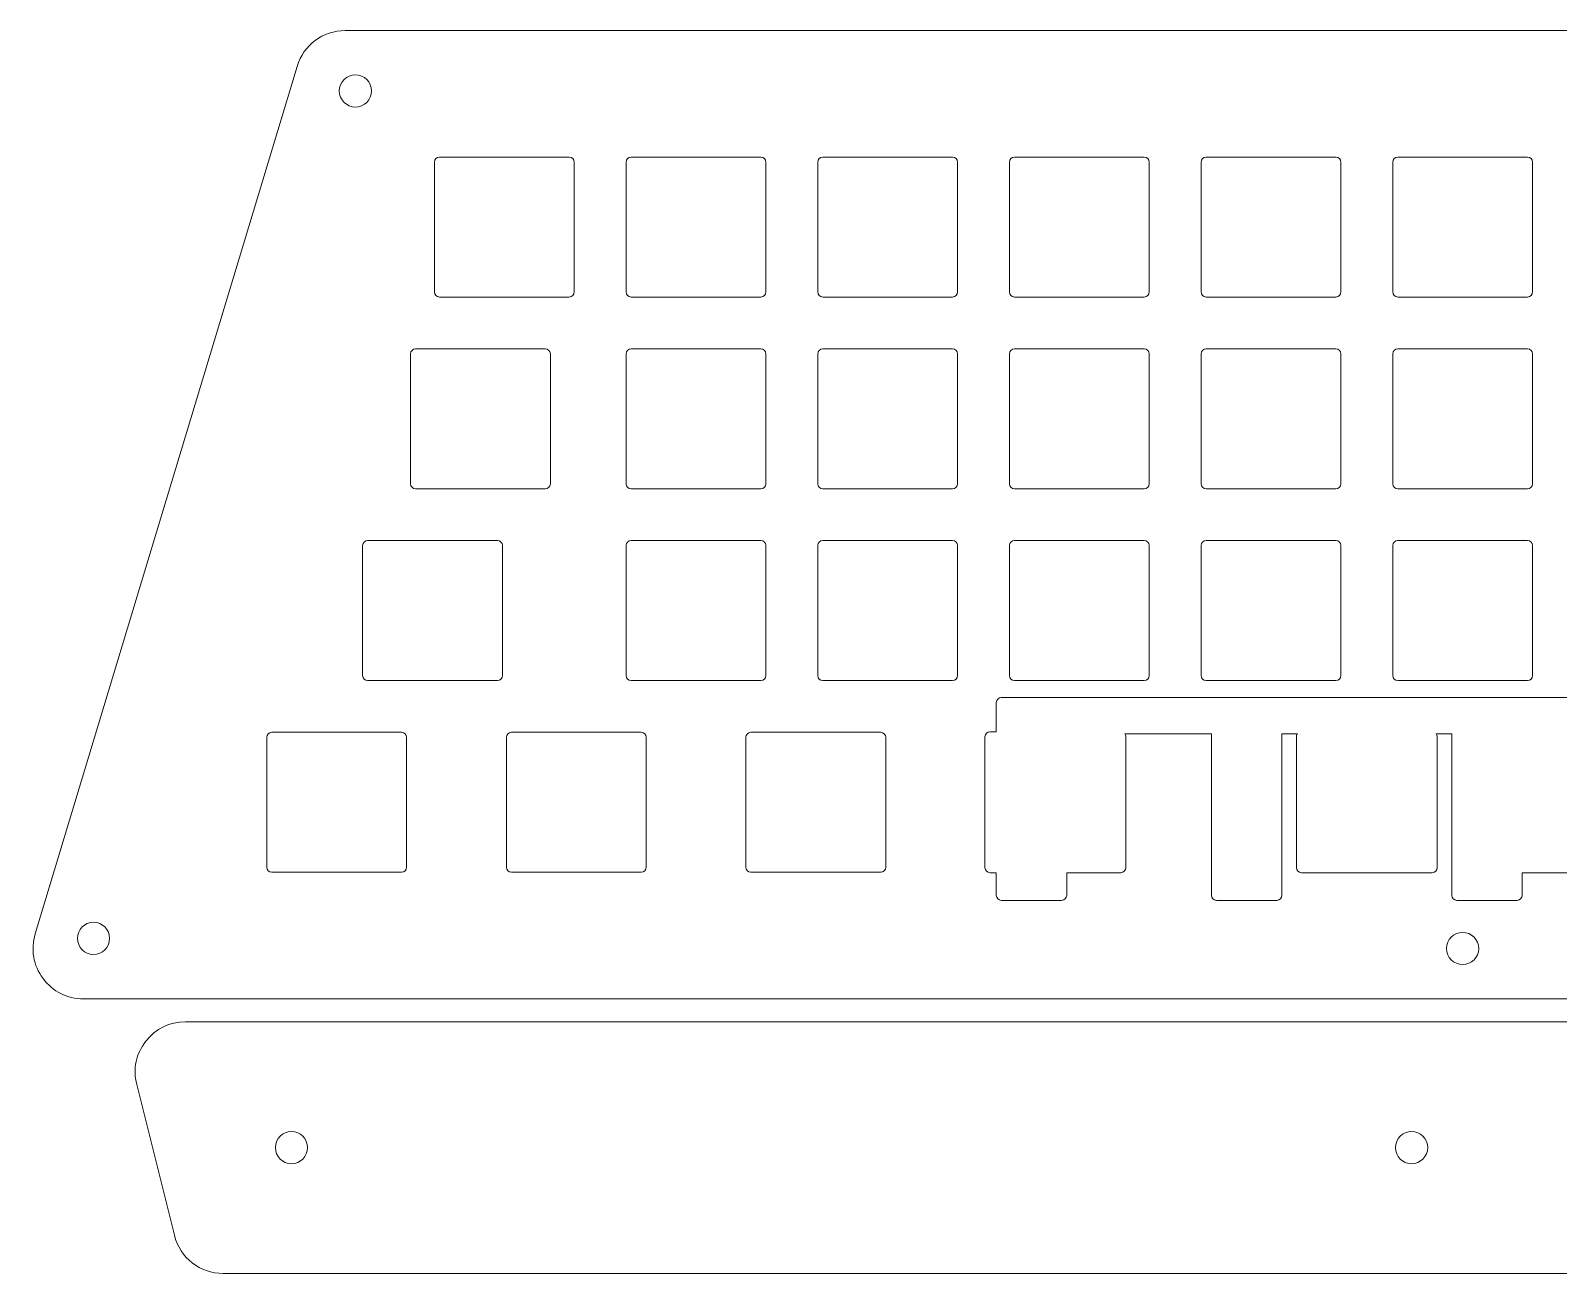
# Model space of a CAD drawing. Header units: millimetres. Extents: x -495 to 462, y -196 to 196.
# Drawn here: x -168.5 to -16.6, y -116 to 7.5 of the extents above; entities that cross this region are included whole.
import ezdxf

# ---------------------------------------------------------------- set-up
doc = ezdxf.new("R2010")
doc.units = ezdxf.units.MM
doc.header["$MEASUREMENT"] = 0
doc.layers.add('Layer 1', color=7, linetype='Continuous')

msp = doc.modelspace()

# ---------------------------------------------------------------- linework, layer by layer
at = {"layer": 'Layer 1', "color": 250, "lineweight": 20}
for points, knots in [([(-137.1943, 7.4578), (-137.1943, 7.4578), (130.0097, 7.4578), (130.0097, 7.4578), (130.0097, 7.4578), (131.6437, 7.4578), (133.0496, 6.7507), (134.0239, 5.4388), (134.0239, 5.4388), (134.9981, 4.127), (135.2686, 2.5767), (134.7962, 1.0124), (134.7962, 1.0124), (134.7962, 1.0124), (108.7659, -85.1875), (108.7659, -85.1875), (108.7659, -85.1875), (108.1184, -87.3316), (106.2191, -88.7421), (103.9794, -88.7421), (103.9794, -88.7421), (103.9794, -88.7421), (-163.2245, -88.7421), (-163.2245, -88.7421), (-163.2245, -88.7421), (-164.8585, -88.7421), (-166.2644, -88.035), (-167.2387, -86.7232), (-167.2387, -86.7232), (-168.2129, -85.4113), (-168.4834, -83.861), (-168.011, -82.2967), (-168.011, -82.2967), (-168.011, -82.2967), (-141.9808, 3.9032), (-141.9808, 3.9032), (-141.9808, 3.9032), (-141.3333, 6.0473), (-139.434, 7.4578), (-137.1943, 7.4578)], [0, 0, 0, 0, 0.09090909, 0.09090909, 0.09090909, 0.09090909, 0.18181818, 0.18181818, 0.18181818, 0.18181818, 0.27272727, 0.27272727, 0.27272727, 0.27272727, 0.36363636, 0.36363636, 0.36363636, 0.36363636, 0.45454545, 0.45454545, 0.45454545, 0.45454545, 0.54545455, 0.54545455, 0.54545455, 0.54545455, 0.63636364, 0.63636364, 0.63636364, 0.63636364, 0.72727273, 0.72727273, 0.72727273, 0.72727273, 0.81818182, 0.81818182, 0.81818182, 0.81818182, 1, 1, 1, 1]), ([(-136.1943, 3.0578), (-135.3106, 3.0578), (-134.5943, 2.3415), (-134.5943, 1.4578), (-134.5943, 1.4578), (-134.5943, 0.5741), (-135.3106, -0.1422), (-136.1943, -0.1422), (-136.1943, -0.1422), (-137.078, -0.1422), (-137.7943, 0.5741), (-137.7943, 1.4578), (-137.7943, 1.4578), (-137.7943, 2.3415), (-137.078, 3.0578), (-136.1943, 3.0578)], [0, 0, 0, 0, 0.2, 0.2, 0.2, 0.2, 0.4, 0.4, 0.4, 0.4, 0.6, 0.6, 0.6, 0.6, 1, 1, 1, 1]), ([(-127.8324, -5.1172), (-127.8324, -5.1172), (-114.9323, -5.1172), (-114.9323, -5.1172), (-114.9323, -5.1172), (-114.6574, -5.1172), (-114.4324, -5.3423), (-114.4324, -5.6172), (-114.4324, -5.6172), (-114.4324, -5.6172), (-114.4324, -18.5173), (-114.4324, -18.5173), (-114.4324, -18.5173), (-114.4324, -18.7922), (-114.6574, -19.0172), (-114.9323, -19.0172), (-114.9323, -19.0172), (-114.9323, -19.0172), (-127.8324, -19.0172), (-127.8324, -19.0172), (-127.8324, -19.0172), (-128.1073, -19.0172), (-128.3324, -18.7922), (-128.3324, -18.5173), (-128.3324, -18.5173), (-128.3324, -18.5173), (-128.3324, -5.6172), (-128.3324, -5.6172), (-128.3324, -5.6172), (-128.3324, -5.3423), (-128.1073, -5.1172), (-127.8324, -5.1172)], [0, 0, 0, 0, 0.11111111, 0.11111111, 0.11111111, 0.11111111, 0.22222222, 0.22222222, 0.22222222, 0.22222222, 0.33333333, 0.33333333, 0.33333333, 0.33333333, 0.44444444, 0.44444444, 0.44444444, 0.44444444, 0.55555556, 0.55555556, 0.55555556, 0.55555556, 0.66666667, 0.66666667, 0.66666667, 0.66666667, 0.77777778, 0.77777778, 0.77777778, 0.77777778, 1, 1, 1, 1]), ([(-108.7824, -5.1172), (-108.7824, -5.1172), (-95.8823, -5.1172), (-95.8823, -5.1172), (-95.8823, -5.1172), (-95.6074, -5.1172), (-95.3824, -5.3423), (-95.3824, -5.6172), (-95.3824, -5.6172), (-95.3824, -5.6172), (-95.3824, -18.5173), (-95.3824, -18.5173), (-95.3824, -18.5173), (-95.3824, -18.7922), (-95.6074, -19.0172), (-95.8823, -19.0172), (-95.8823, -19.0172), (-95.8823, -19.0172), (-108.7824, -19.0172), (-108.7824, -19.0172), (-108.7824, -19.0172), (-109.0573, -19.0172), (-109.2824, -18.7922), (-109.2824, -18.5173), (-109.2824, -18.5173), (-109.2824, -18.5173), (-109.2824, -5.6172), (-109.2824, -5.6172), (-109.2824, -5.6172), (-109.2824, -5.3423), (-109.0573, -5.1172), (-108.7824, -5.1172)], [0, 0, 0, 0, 0.11111111, 0.11111111, 0.11111111, 0.11111111, 0.22222222, 0.22222222, 0.22222222, 0.22222222, 0.33333333, 0.33333333, 0.33333333, 0.33333333, 0.44444444, 0.44444444, 0.44444444, 0.44444444, 0.55555556, 0.55555556, 0.55555556, 0.55555556, 0.66666667, 0.66666667, 0.66666667, 0.66666667, 0.77777778, 0.77777778, 0.77777778, 0.77777778, 1, 1, 1, 1]), ([(-89.7324, -5.1172), (-89.7324, -5.1172), (-76.8323, -5.1172), (-76.8323, -5.1172), (-76.8323, -5.1172), (-76.5574, -5.1172), (-76.3324, -5.3423), (-76.3324, -5.6172), (-76.3324, -5.6172), (-76.3324, -5.6172), (-76.3324, -18.5173), (-76.3324, -18.5173), (-76.3324, -18.5173), (-76.3324, -18.7922), (-76.5574, -19.0172), (-76.8323, -19.0172), (-76.8323, -19.0172), (-76.8323, -19.0172), (-89.7324, -19.0172), (-89.7324, -19.0172), (-89.7324, -19.0172), (-90.0073, -19.0172), (-90.2324, -18.7922), (-90.2324, -18.5173), (-90.2324, -18.5173), (-90.2324, -18.5173), (-90.2324, -5.6172), (-90.2324, -5.6172), (-90.2324, -5.6172), (-90.2324, -5.3423), (-90.0073, -5.1172), (-89.7324, -5.1172)], [0, 0, 0, 0, 0.11111111, 0.11111111, 0.11111111, 0.11111111, 0.22222222, 0.22222222, 0.22222222, 0.22222222, 0.33333333, 0.33333333, 0.33333333, 0.33333333, 0.44444444, 0.44444444, 0.44444444, 0.44444444, 0.55555556, 0.55555556, 0.55555556, 0.55555556, 0.66666667, 0.66666667, 0.66666667, 0.66666667, 0.77777778, 0.77777778, 0.77777778, 0.77777778, 1, 1, 1, 1]), ([(-70.6824, -5.1172), (-70.6824, -5.1172), (-57.7823, -5.1172), (-57.7823, -5.1172), (-57.7823, -5.1172), (-57.5074, -5.1172), (-57.2824, -5.3423), (-57.2824, -5.6172), (-57.2824, -5.6172), (-57.2824, -5.6172), (-57.2824, -18.5173), (-57.2824, -18.5173), (-57.2824, -18.5173), (-57.2824, -18.7922), (-57.5074, -19.0172), (-57.7823, -19.0172), (-57.7823, -19.0172), (-57.7823, -19.0172), (-70.6824, -19.0172), (-70.6824, -19.0172), (-70.6824, -19.0172), (-70.9573, -19.0172), (-71.1824, -18.7922), (-71.1824, -18.5173), (-71.1824, -18.5173), (-71.1824, -18.5173), (-71.1824, -5.6172), (-71.1824, -5.6172), (-71.1824, -5.6172), (-71.1824, -5.3423), (-70.9573, -5.1172), (-70.6824, -5.1172)], [0, 0, 0, 0, 0.11111111, 0.11111111, 0.11111111, 0.11111111, 0.22222222, 0.22222222, 0.22222222, 0.22222222, 0.33333333, 0.33333333, 0.33333333, 0.33333333, 0.44444444, 0.44444444, 0.44444444, 0.44444444, 0.55555556, 0.55555556, 0.55555556, 0.55555556, 0.66666667, 0.66666667, 0.66666667, 0.66666667, 0.77777778, 0.77777778, 0.77777778, 0.77777778, 1, 1, 1, 1]), ([(-51.6324, -5.1172), (-51.6324, -5.1172), (-38.7323, -5.1172), (-38.7323, -5.1172), (-38.7323, -5.1172), (-38.4574, -5.1172), (-38.2324, -5.3423), (-38.2324, -5.6172), (-38.2324, -5.6172), (-38.2324, -5.6172), (-38.2324, -18.5173), (-38.2324, -18.5173), (-38.2324, -18.5173), (-38.2324, -18.7922), (-38.4574, -19.0172), (-38.7323, -19.0172), (-38.7323, -19.0172), (-38.7323, -19.0172), (-51.6324, -19.0172), (-51.6324, -19.0172), (-51.6324, -19.0172), (-51.9073, -19.0172), (-52.1324, -18.7922), (-52.1324, -18.5173), (-52.1324, -18.5173), (-52.1324, -18.5173), (-52.1324, -5.6172), (-52.1324, -5.6172), (-52.1324, -5.6172), (-52.1324, -5.3423), (-51.9073, -5.1172), (-51.6324, -5.1172)], [0, 0, 0, 0, 0.11111111, 0.11111111, 0.11111111, 0.11111111, 0.22222222, 0.22222222, 0.22222222, 0.22222222, 0.33333333, 0.33333333, 0.33333333, 0.33333333, 0.44444444, 0.44444444, 0.44444444, 0.44444444, 0.55555556, 0.55555556, 0.55555556, 0.55555556, 0.66666667, 0.66666667, 0.66666667, 0.66666667, 0.77777778, 0.77777778, 0.77777778, 0.77777778, 1, 1, 1, 1]), ([(-32.5824, -5.1172), (-32.5824, -5.1172), (-19.6823, -5.1172), (-19.6823, -5.1172), (-19.6823, -5.1172), (-19.4074, -5.1172), (-19.1824, -5.3423), (-19.1824, -5.6172), (-19.1824, -5.6172), (-19.1824, -5.6172), (-19.1824, -18.5173), (-19.1824, -18.5173), (-19.1824, -18.5173), (-19.1824, -18.7922), (-19.4074, -19.0172), (-19.6823, -19.0172), (-19.6823, -19.0172), (-19.6823, -19.0172), (-32.5824, -19.0172), (-32.5824, -19.0172), (-32.5824, -19.0172), (-32.8573, -19.0172), (-33.0824, -18.7922), (-33.0824, -18.5173), (-33.0824, -18.5173), (-33.0824, -18.5173), (-33.0824, -5.6172), (-33.0824, -5.6172), (-33.0824, -5.6172), (-33.0824, -5.3423), (-32.8573, -5.1172), (-32.5824, -5.1172)], [0, 0, 0, 0, 0.11111111, 0.11111111, 0.11111111, 0.11111111, 0.22222222, 0.22222222, 0.22222222, 0.22222222, 0.33333333, 0.33333333, 0.33333333, 0.33333333, 0.44444444, 0.44444444, 0.44444444, 0.44444444, 0.55555556, 0.55555556, 0.55555556, 0.55555556, 0.66666667, 0.66666667, 0.66666667, 0.66666667, 0.77777778, 0.77777778, 0.77777778, 0.77777778, 1, 1, 1, 1]), ([(-130.2137, -24.1672), (-130.2137, -24.1672), (-117.3136, -24.1672), (-117.3136, -24.1672), (-117.3136, -24.1672), (-117.0387, -24.1672), (-116.8137, -24.3923), (-116.8137, -24.6672), (-116.8137, -24.6672), (-116.8137, -24.6672), (-116.8137, -37.5673), (-116.8137, -37.5673), (-116.8137, -37.5673), (-116.8137, -37.8422), (-117.0387, -38.0672), (-117.3136, -38.0672), (-117.3136, -38.0672), (-117.3136, -38.0672), (-130.2137, -38.0672), (-130.2137, -38.0672), (-130.2137, -38.0672), (-130.4886, -38.0672), (-130.7137, -37.8422), (-130.7137, -37.5673), (-130.7137, -37.5673), (-130.7137, -37.5673), (-130.7137, -24.6672), (-130.7137, -24.6672), (-130.7137, -24.6672), (-130.7137, -24.3923), (-130.4886, -24.1672), (-130.2137, -24.1672)], [0, 0, 0, 0, 0.11111111, 0.11111111, 0.11111111, 0.11111111, 0.22222222, 0.22222222, 0.22222222, 0.22222222, 0.33333333, 0.33333333, 0.33333333, 0.33333333, 0.44444444, 0.44444444, 0.44444444, 0.44444444, 0.55555556, 0.55555556, 0.55555556, 0.55555556, 0.66666667, 0.66666667, 0.66666667, 0.66666667, 0.77777778, 0.77777778, 0.77777778, 0.77777778, 1, 1, 1, 1]), ([(-108.7824, -24.1672), (-108.7824, -24.1672), (-95.8823, -24.1672), (-95.8823, -24.1672), (-95.8823, -24.1672), (-95.6074, -24.1672), (-95.3824, -24.3923), (-95.3824, -24.6672), (-95.3824, -24.6672), (-95.3824, -24.6672), (-95.3824, -37.5673), (-95.3824, -37.5673), (-95.3824, -37.5673), (-95.3824, -37.8422), (-95.6074, -38.0672), (-95.8823, -38.0672), (-95.8823, -38.0672), (-95.8823, -38.0672), (-108.7824, -38.0672), (-108.7824, -38.0672), (-108.7824, -38.0672), (-109.0573, -38.0672), (-109.2824, -37.8422), (-109.2824, -37.5673), (-109.2824, -37.5673), (-109.2824, -37.5673), (-109.2824, -24.6672), (-109.2824, -24.6672), (-109.2824, -24.6672), (-109.2824, -24.3923), (-109.0573, -24.1672), (-108.7824, -24.1672)], [0, 0, 0, 0, 0.11111111, 0.11111111, 0.11111111, 0.11111111, 0.22222222, 0.22222222, 0.22222222, 0.22222222, 0.33333333, 0.33333333, 0.33333333, 0.33333333, 0.44444444, 0.44444444, 0.44444444, 0.44444444, 0.55555556, 0.55555556, 0.55555556, 0.55555556, 0.66666667, 0.66666667, 0.66666667, 0.66666667, 0.77777778, 0.77777778, 0.77777778, 0.77777778, 1, 1, 1, 1]), ([(-89.7324, -24.1672), (-89.7324, -24.1672), (-76.8323, -24.1672), (-76.8323, -24.1672), (-76.8323, -24.1672), (-76.5574, -24.1672), (-76.3324, -24.3923), (-76.3324, -24.6672), (-76.3324, -24.6672), (-76.3324, -24.6672), (-76.3324, -37.5673), (-76.3324, -37.5673), (-76.3324, -37.5673), (-76.3324, -37.8422), (-76.5574, -38.0672), (-76.8323, -38.0672), (-76.8323, -38.0672), (-76.8323, -38.0672), (-89.7324, -38.0672), (-89.7324, -38.0672), (-89.7324, -38.0672), (-90.0073, -38.0672), (-90.2324, -37.8422), (-90.2324, -37.5673), (-90.2324, -37.5673), (-90.2324, -37.5673), (-90.2324, -24.6672), (-90.2324, -24.6672), (-90.2324, -24.6672), (-90.2324, -24.3923), (-90.0073, -24.1672), (-89.7324, -24.1672)], [0, 0, 0, 0, 0.11111111, 0.11111111, 0.11111111, 0.11111111, 0.22222222, 0.22222222, 0.22222222, 0.22222222, 0.33333333, 0.33333333, 0.33333333, 0.33333333, 0.44444444, 0.44444444, 0.44444444, 0.44444444, 0.55555556, 0.55555556, 0.55555556, 0.55555556, 0.66666667, 0.66666667, 0.66666667, 0.66666667, 0.77777778, 0.77777778, 0.77777778, 0.77777778, 1, 1, 1, 1]), ([(-70.6824, -24.1672), (-70.6824, -24.1672), (-57.7823, -24.1672), (-57.7823, -24.1672), (-57.7823, -24.1672), (-57.5074, -24.1672), (-57.2824, -24.3923), (-57.2824, -24.6672), (-57.2824, -24.6672), (-57.2824, -24.6672), (-57.2824, -37.5673), (-57.2824, -37.5673), (-57.2824, -37.5673), (-57.2824, -37.8422), (-57.5074, -38.0672), (-57.7823, -38.0672), (-57.7823, -38.0672), (-57.7823, -38.0672), (-70.6824, -38.0672), (-70.6824, -38.0672), (-70.6824, -38.0672), (-70.9573, -38.0672), (-71.1824, -37.8422), (-71.1824, -37.5673), (-71.1824, -37.5673), (-71.1824, -37.5673), (-71.1824, -24.6672), (-71.1824, -24.6672), (-71.1824, -24.6672), (-71.1824, -24.3923), (-70.9573, -24.1672), (-70.6824, -24.1672)], [0, 0, 0, 0, 0.11111111, 0.11111111, 0.11111111, 0.11111111, 0.22222222, 0.22222222, 0.22222222, 0.22222222, 0.33333333, 0.33333333, 0.33333333, 0.33333333, 0.44444444, 0.44444444, 0.44444444, 0.44444444, 0.55555556, 0.55555556, 0.55555556, 0.55555556, 0.66666667, 0.66666667, 0.66666667, 0.66666667, 0.77777778, 0.77777778, 0.77777778, 0.77777778, 1, 1, 1, 1]), ([(-51.6324, -24.1672), (-51.6324, -24.1672), (-38.7323, -24.1672), (-38.7323, -24.1672), (-38.7323, -24.1672), (-38.4574, -24.1672), (-38.2324, -24.3923), (-38.2324, -24.6672), (-38.2324, -24.6672), (-38.2324, -24.6672), (-38.2324, -37.5673), (-38.2324, -37.5673), (-38.2324, -37.5673), (-38.2324, -37.8422), (-38.4574, -38.0672), (-38.7323, -38.0672), (-38.7323, -38.0672), (-38.7323, -38.0672), (-51.6324, -38.0672), (-51.6324, -38.0672), (-51.6324, -38.0672), (-51.9073, -38.0672), (-52.1324, -37.8422), (-52.1324, -37.5673), (-52.1324, -37.5673), (-52.1324, -37.5673), (-52.1324, -24.6672), (-52.1324, -24.6672), (-52.1324, -24.6672), (-52.1324, -24.3923), (-51.9073, -24.1672), (-51.6324, -24.1672)], [0, 0, 0, 0, 0.11111111, 0.11111111, 0.11111111, 0.11111111, 0.22222222, 0.22222222, 0.22222222, 0.22222222, 0.33333333, 0.33333333, 0.33333333, 0.33333333, 0.44444444, 0.44444444, 0.44444444, 0.44444444, 0.55555556, 0.55555556, 0.55555556, 0.55555556, 0.66666667, 0.66666667, 0.66666667, 0.66666667, 0.77777778, 0.77777778, 0.77777778, 0.77777778, 1, 1, 1, 1]), ([(-32.5824, -24.1672), (-32.5824, -24.1672), (-19.6823, -24.1672), (-19.6823, -24.1672), (-19.6823, -24.1672), (-19.4074, -24.1672), (-19.1824, -24.3923), (-19.1824, -24.6672), (-19.1824, -24.6672), (-19.1824, -24.6672), (-19.1824, -37.5673), (-19.1824, -37.5673), (-19.1824, -37.5673), (-19.1824, -37.8422), (-19.4074, -38.0672), (-19.6823, -38.0672), (-19.6823, -38.0672), (-19.6823, -38.0672), (-32.5824, -38.0672), (-32.5824, -38.0672), (-32.5824, -38.0672), (-32.8573, -38.0672), (-33.0824, -37.8422), (-33.0824, -37.5673), (-33.0824, -37.5673), (-33.0824, -37.5673), (-33.0824, -24.6672), (-33.0824, -24.6672), (-33.0824, -24.6672), (-33.0824, -24.3923), (-32.8573, -24.1672), (-32.5824, -24.1672)], [0, 0, 0, 0, 0.11111111, 0.11111111, 0.11111111, 0.11111111, 0.22222222, 0.22222222, 0.22222222, 0.22222222, 0.33333333, 0.33333333, 0.33333333, 0.33333333, 0.44444444, 0.44444444, 0.44444444, 0.44444444, 0.55555556, 0.55555556, 0.55555556, 0.55555556, 0.66666667, 0.66666667, 0.66666667, 0.66666667, 0.77777778, 0.77777778, 0.77777778, 0.77777778, 1, 1, 1, 1]), ([(-134.9762, -43.2171), (-134.9762, -43.2171), (-122.0761, -43.2171), (-122.0761, -43.2171), (-122.0761, -43.2171), (-121.8012, -43.2171), (-121.5762, -43.4422), (-121.5762, -43.7171), (-121.5762, -43.7171), (-121.5762, -43.7171), (-121.5762, -56.6172), (-121.5762, -56.6172), (-121.5762, -56.6172), (-121.5762, -56.8921), (-121.8012, -57.1171), (-122.0761, -57.1171), (-122.0761, -57.1171), (-122.0761, -57.1171), (-134.9762, -57.1171), (-134.9762, -57.1171), (-134.9762, -57.1171), (-135.2511, -57.1171), (-135.4762, -56.8921), (-135.4762, -56.6172), (-135.4762, -56.6172), (-135.4762, -56.6172), (-135.4762, -43.7171), (-135.4762, -43.7171), (-135.4762, -43.7171), (-135.4762, -43.4422), (-135.2511, -43.2171), (-134.9762, -43.2171)], [0, 0, 0, 0, 0.11111111, 0.11111111, 0.11111111, 0.11111111, 0.22222222, 0.22222222, 0.22222222, 0.22222222, 0.33333333, 0.33333333, 0.33333333, 0.33333333, 0.44444444, 0.44444444, 0.44444444, 0.44444444, 0.55555556, 0.55555556, 0.55555556, 0.55555556, 0.66666667, 0.66666667, 0.66666667, 0.66666667, 0.77777778, 0.77777778, 0.77777778, 0.77777778, 1, 1, 1, 1]), ([(-108.7824, -43.2171), (-108.7824, -43.2171), (-95.8823, -43.2171), (-95.8823, -43.2171), (-95.8823, -43.2171), (-95.6074, -43.2171), (-95.3824, -43.4422), (-95.3824, -43.7171), (-95.3824, -43.7171), (-95.3824, -43.7171), (-95.3824, -56.6172), (-95.3824, -56.6172), (-95.3824, -56.6172), (-95.3824, -56.8921), (-95.6074, -57.1171), (-95.8823, -57.1171), (-95.8823, -57.1171), (-95.8823, -57.1171), (-108.7824, -57.1171), (-108.7824, -57.1171), (-108.7824, -57.1171), (-109.0573, -57.1171), (-109.2824, -56.8921), (-109.2824, -56.6172), (-109.2824, -56.6172), (-109.2824, -56.6172), (-109.2824, -43.7171), (-109.2824, -43.7171), (-109.2824, -43.7171), (-109.2824, -43.4422), (-109.0573, -43.2171), (-108.7824, -43.2171)], [0, 0, 0, 0, 0.11111111, 0.11111111, 0.11111111, 0.11111111, 0.22222222, 0.22222222, 0.22222222, 0.22222222, 0.33333333, 0.33333333, 0.33333333, 0.33333333, 0.44444444, 0.44444444, 0.44444444, 0.44444444, 0.55555556, 0.55555556, 0.55555556, 0.55555556, 0.66666667, 0.66666667, 0.66666667, 0.66666667, 0.77777778, 0.77777778, 0.77777778, 0.77777778, 1, 1, 1, 1]), ([(-89.7324, -43.2171), (-89.7324, -43.2171), (-76.8323, -43.2171), (-76.8323, -43.2171), (-76.8323, -43.2171), (-76.5574, -43.2171), (-76.3324, -43.4422), (-76.3324, -43.7171), (-76.3324, -43.7171), (-76.3324, -43.7171), (-76.3324, -56.6172), (-76.3324, -56.6172), (-76.3324, -56.6172), (-76.3324, -56.8921), (-76.5574, -57.1171), (-76.8323, -57.1171), (-76.8323, -57.1171), (-76.8323, -57.1171), (-89.7324, -57.1171), (-89.7324, -57.1171), (-89.7324, -57.1171), (-90.0073, -57.1171), (-90.2324, -56.8921), (-90.2324, -56.6172), (-90.2324, -56.6172), (-90.2324, -56.6172), (-90.2324, -43.7171), (-90.2324, -43.7171), (-90.2324, -43.7171), (-90.2324, -43.4422), (-90.0073, -43.2171), (-89.7324, -43.2171)], [0, 0, 0, 0, 0.11111111, 0.11111111, 0.11111111, 0.11111111, 0.22222222, 0.22222222, 0.22222222, 0.22222222, 0.33333333, 0.33333333, 0.33333333, 0.33333333, 0.44444444, 0.44444444, 0.44444444, 0.44444444, 0.55555556, 0.55555556, 0.55555556, 0.55555556, 0.66666667, 0.66666667, 0.66666667, 0.66666667, 0.77777778, 0.77777778, 0.77777778, 0.77777778, 1, 1, 1, 1]), ([(-70.6824, -43.2171), (-70.6824, -43.2171), (-57.7823, -43.2171), (-57.7823, -43.2171), (-57.7823, -43.2171), (-57.5074, -43.2171), (-57.2824, -43.4422), (-57.2824, -43.7171), (-57.2824, -43.7171), (-57.2824, -43.7171), (-57.2824, -56.6172), (-57.2824, -56.6172), (-57.2824, -56.6172), (-57.2824, -56.8921), (-57.5074, -57.1171), (-57.7823, -57.1171), (-57.7823, -57.1171), (-57.7823, -57.1171), (-70.6824, -57.1171), (-70.6824, -57.1171), (-70.6824, -57.1171), (-70.9573, -57.1171), (-71.1824, -56.8921), (-71.1824, -56.6172), (-71.1824, -56.6172), (-71.1824, -56.6172), (-71.1824, -43.7171), (-71.1824, -43.7171), (-71.1824, -43.7171), (-71.1824, -43.4422), (-70.9573, -43.2171), (-70.6824, -43.2171)], [0, 0, 0, 0, 0.11111111, 0.11111111, 0.11111111, 0.11111111, 0.22222222, 0.22222222, 0.22222222, 0.22222222, 0.33333333, 0.33333333, 0.33333333, 0.33333333, 0.44444444, 0.44444444, 0.44444444, 0.44444444, 0.55555556, 0.55555556, 0.55555556, 0.55555556, 0.66666667, 0.66666667, 0.66666667, 0.66666667, 0.77777778, 0.77777778, 0.77777778, 0.77777778, 1, 1, 1, 1]), ([(-51.6324, -43.2171), (-51.6324, -43.2171), (-38.7323, -43.2171), (-38.7323, -43.2171), (-38.7323, -43.2171), (-38.4574, -43.2171), (-38.2324, -43.4422), (-38.2324, -43.7171), (-38.2324, -43.7171), (-38.2324, -43.7171), (-38.2324, -56.6172), (-38.2324, -56.6172), (-38.2324, -56.6172), (-38.2324, -56.8921), (-38.4574, -57.1171), (-38.7323, -57.1171), (-38.7323, -57.1171), (-38.7323, -57.1171), (-51.6324, -57.1171), (-51.6324, -57.1171), (-51.6324, -57.1171), (-51.9073, -57.1171), (-52.1324, -56.8921), (-52.1324, -56.6172), (-52.1324, -56.6172), (-52.1324, -56.6172), (-52.1324, -43.7171), (-52.1324, -43.7171), (-52.1324, -43.7171), (-52.1324, -43.4422), (-51.9073, -43.2171), (-51.6324, -43.2171)], [0, 0, 0, 0, 0.11111111, 0.11111111, 0.11111111, 0.11111111, 0.22222222, 0.22222222, 0.22222222, 0.22222222, 0.33333333, 0.33333333, 0.33333333, 0.33333333, 0.44444444, 0.44444444, 0.44444444, 0.44444444, 0.55555556, 0.55555556, 0.55555556, 0.55555556, 0.66666667, 0.66666667, 0.66666667, 0.66666667, 0.77777778, 0.77777778, 0.77777778, 0.77777778, 1, 1, 1, 1]), ([(-32.5824, -43.2171), (-32.5824, -43.2171), (-19.6823, -43.2171), (-19.6823, -43.2171), (-19.6823, -43.2171), (-19.4074, -43.2171), (-19.1824, -43.4422), (-19.1824, -43.7171), (-19.1824, -43.7171), (-19.1824, -43.7171), (-19.1824, -56.6172), (-19.1824, -56.6172), (-19.1824, -56.6172), (-19.1824, -56.8921), (-19.4074, -57.1171), (-19.6823, -57.1171), (-19.6823, -57.1171), (-19.6823, -57.1171), (-32.5824, -57.1171), (-32.5824, -57.1171), (-32.5824, -57.1171), (-32.8573, -57.1171), (-33.0824, -56.8921), (-33.0824, -56.6172), (-33.0824, -56.6172), (-33.0824, -56.6172), (-33.0824, -43.7171), (-33.0824, -43.7171), (-33.0824, -43.7171), (-33.0824, -43.4422), (-32.8573, -43.2171), (-32.5824, -43.2171)], [0, 0, 0, 0, 0.11111111, 0.11111111, 0.11111111, 0.11111111, 0.22222222, 0.22222222, 0.22222222, 0.22222222, 0.33333333, 0.33333333, 0.33333333, 0.33333333, 0.44444444, 0.44444444, 0.44444444, 0.44444444, 0.55555556, 0.55555556, 0.55555556, 0.55555556, 0.66666667, 0.66666667, 0.66666667, 0.66666667, 0.77777778, 0.77777778, 0.77777778, 0.77777778, 1, 1, 1, 1]), ([(-73.6138, -62.7171), (-73.6137, -62.4411), (-73.3898, -62.2172), (-73.1137, -62.2172), (-73.1137, -62.2172), (-73.1137, -62.2172), (-72.4888, -62.2171), (-72.4888, -62.2171), (-72.4888, -62.2171), (-72.4888, -62.2171), (-72.4888, -59.3171), (-72.4888, -59.3171), (-72.4888, -59.3171), (-72.4887, -59.0411), (-72.2648, -58.8172), (-71.9887, -58.8172), (-71.9887, -58.8172), (-71.9887, -58.8172), (-68.4888, -58.8171), (-68.4888, -58.8171), (-68.4888, -58.8171), (-68.4888, -58.8171), (-65.9888, -58.8171), (-65.9888, -58.8171), (-65.9888, -58.8171), (-65.9888, -58.8171), (-50.5955, -58.8171), (-50.5955, -58.8171), (-50.5955, -58.8171), (-50.5955, -58.8171), (-47.0955, -58.8171), (-47.0955, -58.8171), (-47.0955, -58.8171), (-47.0955, -58.8171), (-44.5955, -58.8171), (-44.5955, -58.8171), (-44.5955, -58.8171), (-44.5955, -58.8171), (-26.7195, -58.8171), (-26.7195, -58.8171), (-26.7195, -58.8171), (-26.7195, -58.8171), (-24.2195, -58.8171), (-24.2195, -58.8171), (-24.2195, -58.8171), (-24.2195, -58.8171), (-20.7195, -58.8171), (-20.7195, -58.8171), (-20.7195, -58.8171), (-20.7195, -58.8171), (-12.4955, -58.8171), (-12.4955, -58.8171), (-12.4955, -58.8171), (-12.4955, -58.8171), (-8.9955, -58.8171), (-8.9955, -58.8171), (-8.9955, -58.8171), (-8.9955, -58.8171), (-6.4955, -58.8171), (-6.4955, -58.8171), (-6.4955, -58.8171), (-6.4955, -58.8171), (11.3805, -58.8171), (11.3805, -58.8171), (11.3805, -58.8171), (11.3805, -58.8171), (13.8805, -58.8171), (13.8805, -58.8171), (13.8805, -58.8171), (13.8805, -58.8171), (17.3805, -58.8171), (17.3805, -58.8171), (17.3805, -58.8171), (17.3805, -58.8171), (28.0112, -58.8171), (28.0112, -58.8171), (28.0112, -58.8171), (28.0112, -58.8171), (30.5112, -58.8171), (30.5112, -58.8171), (30.5112, -58.8171), (30.5112, -58.8171), (34.0112, -58.8171), (34.0112, -58.8171), (34.0112, -58.8171), (34.2873, -58.8172), (34.5112, -59.0411), (34.5112, -59.3172), (34.5112, -59.3172), (34.5112, -59.3172), (34.5112, -62.2171), (34.5112, -62.2171), (34.5112, -62.2171), (34.5112, -62.2171), (37.5175, -62.2171), (37.5175, -62.2171), (37.5175, -62.2171), (37.7936, -62.2172), (38.0175, -62.4411), (38.0175, -62.7172), (38.0175, -62.7172), (38.0175, -62.7172), (38.0175, -75.7171), (38.0175, -75.7171), (38.0175, -75.7171), (38.0175, -75.9933), (37.7936, -76.2172), (37.5175, -76.2172), (37.5175, -76.2172), (37.5175, -76.2172), (34.5112, -76.2171), (34.5112, -76.2171), (34.5112, -76.2171), (34.5112, -76.2171), (34.5112, -78.4671), (34.5112, -78.4671), (34.5112, -78.4671), (34.5112, -78.7433), (34.2873, -78.9672), (34.0112, -78.9672), (34.0112, -78.9672), (34.0112, -78.9672), (28.0112, -78.9671), (28.0112, -78.9671), (28.0112, -78.9671), (27.7351, -78.9672), (27.5112, -78.7433), (27.5112, -78.4672), (27.5112, -78.4672), (27.5112, -78.4672), (27.5112, -76.2171), (27.5112, -76.2171), (27.5112, -76.2171), (27.5112, -76.2171), (24.5175, -76.2171), (24.5175, -76.2171), (24.5175, -76.2171), (24.2414, -76.2172), (24.0175, -75.9933), (24.0175, -75.7172), (24.0175, -75.7172), (24.0175, -75.7172), (24.0175, -62.7171), (24.0175, -62.7171), (24.0175, -62.7171), (24.0175, -62.609), (24.0526, -62.5037), (24.1175, -62.4172), (24.1175, -62.4172), (24.1175, -62.4172), (17.8805, -62.4171), (17.8805, -62.4171), (17.8805, -62.4171), (17.8805, -62.4171), (17.8805, -78.4671), (17.8805, -78.4671), (17.8805, -78.4671), (17.8805, -78.7433), (17.6566, -78.9672), (17.3805, -78.9672), (17.3805, -78.9672), (17.3805, -78.9672), (11.3805, -78.9671), (11.3805, -78.9671), (11.3805, -78.9671), (11.1044, -78.9672), (10.8805, -78.7433), (10.8805, -78.4672), (10.8805, -78.4672), (10.8805, -78.4672), (10.8805, -62.4171), (10.8805, -62.4171), (10.8805, -62.4171), (10.8805, -62.4171), (9.3425, -62.4171), (9.3425, -62.4171), (9.3425, -62.4171), (9.4074, -62.5037), (9.4425, -62.609), (9.4425, -62.7172), (9.4425, -62.7172), (9.4425, -62.7172), (9.4425, -75.7171), (9.4425, -75.7171), (9.4425, -75.7171), (9.4425, -75.9933), (9.2186, -76.2172), (8.9425, -76.2172), (8.9425, -76.2172), (8.9425, -76.2172), (-4.0575, -76.2171), (-4.0575, -76.2171), (-4.0575, -76.2171), (-4.3336, -76.2172), (-4.5575, -75.9933), (-4.5575, -75.7172), (-4.5575, -75.7172), (-4.5575, -75.7172), (-4.5575, -62.7171), (-4.5575, -62.7171), (-4.5575, -62.7171), (-4.5575, -62.609), (-4.5224, -62.5037), (-4.4575, -62.4172), (-4.4575, -62.4172), (-4.4575, -62.4172), (-5.9955, -62.4171), (-5.9955, -62.4171), (-5.9955, -62.4171), (-5.9955, -62.4171), (-5.9955, -78.4671), (-5.9955, -78.4671), (-5.9955, -78.4671), (-5.9955, -78.7433), (-6.2194, -78.9672), (-6.4955, -78.9672), (-6.4955, -78.9672), (-6.4955, -78.9672), (-12.4955, -78.9671), (-12.4955, -78.9671), (-12.4955, -78.9671), (-12.7716, -78.9672), (-12.9955, -78.7433), (-12.9955, -78.4672), (-12.9955, -78.4672), (-12.9955, -78.4672), (-12.9955, -76.2171), (-12.9955, -76.2171), (-12.9955, -76.2171), (-12.9955, -76.2171), (-20.2195, -76.2171), (-20.2195, -76.2171), (-20.2195, -76.2171), (-20.2195, -76.2171), (-20.2195, -78.4671), (-20.2195, -78.4671), (-20.2195, -78.4671), (-20.2194, -78.7433), (-20.4433, -78.9672), (-20.7194, -78.9672), (-20.7194, -78.9672), (-20.7194, -78.9672), (-26.7195, -78.9671), (-26.7195, -78.9671), (-26.7195, -78.9671), (-26.9955, -78.9672), (-27.2194, -78.7433), (-27.2194, -78.4672), (-27.2194, -78.4672), (-27.2194, -78.4672), (-27.2195, -62.4171), (-27.2195, -62.4171), (-27.2195, -62.4171), (-27.2195, -62.4171), (-28.7575, -62.4171), (-28.7575, -62.4171), (-28.7575, -62.4171), (-28.6925, -62.5037), (-28.6574, -62.609), (-28.6574, -62.7172), (-28.6574, -62.7172), (-28.6574, -62.7172), (-28.6575, -75.7171), (-28.6575, -75.7171), (-28.6575, -75.7171), (-28.6574, -75.9933), (-28.8813, -76.2172), (-29.1574, -76.2172), (-29.1574, -76.2172), (-29.1574, -76.2172), (-42.1575, -76.2171), (-42.1575, -76.2171), (-42.1575, -76.2171), (-42.4335, -76.2172), (-42.6574, -75.9933), (-42.6574, -75.7172), (-42.6574, -75.7172), (-42.6574, -75.7172), (-42.6575, -62.7171), (-42.6575, -62.7171), (-42.6575, -62.7171), (-42.6574, -62.609), (-42.6223, -62.5037), (-42.5574, -62.4172), (-42.5574, -62.4172), (-42.5574, -62.4172), (-44.0955, -62.4171), (-44.0955, -62.4171), (-44.0955, -62.4171), (-44.0955, -62.4171), (-44.0955, -78.4671), (-44.0955, -78.4671), (-44.0955, -78.4671), (-44.0954, -78.7433), (-44.3193, -78.9672), (-44.5954, -78.9672), (-44.5954, -78.9672), (-44.5954, -78.9672), (-50.5955, -78.9671), (-50.5955, -78.9671), (-50.5955, -78.9671), (-50.8715, -78.9672), (-51.0954, -78.7433), (-51.0954, -78.4672), (-51.0954, -78.4672), (-51.0954, -78.4672), (-51.0955, -62.4171), (-51.0955, -62.4171), (-51.0955, -62.4171), (-51.0955, -62.4171), (-59.7138, -62.4171), (-59.7138, -62.4171), (-59.7138, -62.4171), (-59.6488, -62.5037), (-59.6137, -62.609), (-59.6137, -62.7172), (-59.6137, -62.7172), (-59.6137, -62.7172), (-59.6138, -75.7171), (-59.6138, -75.7171), (-59.6138, -75.7171), (-59.6137, -75.9933), (-59.8376, -76.2172), (-60.1137, -76.2172), (-60.1137, -76.2172), (-60.1137, -76.2172), (-65.4888, -76.2171), (-65.4888, -76.2171), (-65.4888, -76.2171), (-65.4888, -76.2171), (-65.4888, -78.4671), (-65.4888, -78.4671), (-65.4888, -78.4671), (-65.4887, -78.7433), (-65.7126, -78.9672), (-65.9887, -78.9672), (-65.9887, -78.9672), (-65.9887, -78.9672), (-71.9888, -78.9671), (-71.9888, -78.9671), (-71.9888, -78.9671), (-72.2648, -78.9672), (-72.4887, -78.7433), (-72.4887, -78.4672), (-72.4887, -78.4672), (-72.4887, -78.4672), (-72.4888, -76.2171), (-72.4888, -76.2171), (-72.4888, -76.2171), (-72.4888, -76.2171), (-73.1138, -76.2171), (-73.1138, -76.2171), (-73.1138, -76.2171), (-73.3898, -76.2172), (-73.6137, -75.9933), (-73.6137, -75.7172), (-73.6137, -75.7172), (-73.6137, -75.7172), (-73.6138, -62.7171), (-73.6138, -62.7171)], [0, 0, 0, 0, 0.01098901, 0.01098901, 0.01098901, 0.01098901, 0.02197802, 0.02197802, 0.02197802, 0.02197802, 0.03296703, 0.03296703, 0.03296703, 0.03296703, 0.04395604, 0.04395604, 0.04395604, 0.04395604, 0.05494505, 0.05494505, 0.05494505, 0.05494505, 0.06593407, 0.06593407, 0.06593407, 0.06593407, 0.07692308, 0.07692308, 0.07692308, 0.07692308, 0.08791209, 0.08791209, 0.08791209, 0.08791209, 0.0989011, 0.0989011, 0.0989011, 0.0989011, 0.10989011, 0.10989011, 0.10989011, 0.10989011, 0.12087912, 0.12087912, 0.12087912, 0.12087912, 0.13186813, 0.13186813, 0.13186813, 0.13186813, 0.14285714, 0.14285714, 0.14285714, 0.14285714, 0.15384615, 0.15384615, 0.15384615, 0.15384615, 0.16483516, 0.16483516, 0.16483516, 0.16483516, 0.17582418, 0.17582418, 0.17582418, 0.17582418, 0.18681319, 0.18681319, 0.18681319, 0.18681319, 0.1978022, 0.1978022, 0.1978022, 0.1978022, 0.20879121, 0.20879121, 0.20879121, 0.20879121, 0.21978022, 0.21978022, 0.21978022, 0.21978022, 0.23076923, 0.23076923, 0.23076923, 0.23076923, 0.24175824, 0.24175824, 0.24175824, 0.24175824, 0.25274725, 0.25274725, 0.25274725, 0.25274725, 0.26373626, 0.26373626, 0.26373626, 0.26373626, 0.27472527, 0.27472527, 0.27472527, 0.27472527, 0.28571429, 0.28571429, 0.28571429, 0.28571429, 0.2967033, 0.2967033, 0.2967033, 0.2967033, 0.30769231, 0.30769231, 0.30769231, 0.30769231, 0.31868132, 0.31868132, 0.31868132, 0.31868132, 0.32967033, 0.32967033, 0.32967033, 0.32967033, 0.34065934, 0.34065934, 0.34065934, 0.34065934, 0.35164835, 0.35164835, 0.35164835, 0.35164835, 0.36263736, 0.36263736, 0.36263736, 0.36263736, 0.37362637, 0.37362637, 0.37362637, 0.37362637, 0.38461538, 0.38461538, 0.38461538, 0.38461538, 0.3956044, 0.3956044, 0.3956044, 0.3956044, 0.40659341, 0.40659341, 0.40659341, 0.40659341, 0.41758242, 0.41758242, 0.41758242, 0.41758242, 0.42857143, 0.42857143, 0.42857143, 0.42857143, 0.43956044, 0.43956044, 0.43956044, 0.43956044, 0.45054945, 0.45054945, 0.45054945, 0.45054945, 0.46153846, 0.46153846, 0.46153846, 0.46153846, 0.47252747, 0.47252747, 0.47252747, 0.47252747, 0.48351648, 0.48351648, 0.48351648, 0.48351648, 0.49450549, 0.49450549, 0.49450549, 0.49450549, 0.50549451, 0.50549451, 0.50549451, 0.50549451, 0.51648352, 0.51648352, 0.51648352, 0.51648352, 0.52747253, 0.52747253, 0.52747253, 0.52747253, 0.53846154, 0.53846154, 0.53846154, 0.53846154, 0.54945055, 0.54945055, 0.54945055, 0.54945055, 0.56043956, 0.56043956, 0.56043956, 0.56043956, 0.57142857, 0.57142857, 0.57142857, 0.57142857, 0.58241758, 0.58241758, 0.58241758, 0.58241758, 0.59340659, 0.59340659, 0.59340659, 0.59340659, 0.6043956, 0.6043956, 0.6043956, 0.6043956, 0.61538462, 0.61538462, 0.61538462, 0.61538462, 0.62637363, 0.62637363, 0.62637363, 0.62637363, 0.63736264, 0.63736264, 0.63736264, 0.63736264, 0.64835165, 0.64835165, 0.64835165, 0.64835165, 0.65934066, 0.65934066, 0.65934066, 0.65934066, 0.67032967, 0.67032967, 0.67032967, 0.67032967, 0.68131868, 0.68131868, 0.68131868, 0.68131868, 0.69230769, 0.69230769, 0.69230769, 0.69230769, 0.7032967, 0.7032967, 0.7032967, 0.7032967, 0.71428571, 0.71428571, 0.71428571, 0.71428571, 0.72527473, 0.72527473, 0.72527473, 0.72527473, 0.73626374, 0.73626374, 0.73626374, 0.73626374, 0.74725275, 0.74725275, 0.74725275, 0.74725275, 0.75824176, 0.75824176, 0.75824176, 0.75824176, 0.76923077, 0.76923077, 0.76923077, 0.76923077, 0.78021978, 0.78021978, 0.78021978, 0.78021978, 0.79120879, 0.79120879, 0.79120879, 0.79120879, 0.8021978, 0.8021978, 0.8021978, 0.8021978, 0.81318681, 0.81318681, 0.81318681, 0.81318681, 0.82417582, 0.82417582, 0.82417582, 0.82417582, 0.83516484, 0.83516484, 0.83516484, 0.83516484, 0.84615385, 0.84615385, 0.84615385, 0.84615385, 0.85714286, 0.85714286, 0.85714286, 0.85714286, 0.86813187, 0.86813187, 0.86813187, 0.86813187, 0.87912088, 0.87912088, 0.87912088, 0.87912088, 0.89010989, 0.89010989, 0.89010989, 0.89010989, 0.9010989, 0.9010989, 0.9010989, 0.9010989, 0.91208791, 0.91208791, 0.91208791, 0.91208791, 0.92307692, 0.92307692, 0.92307692, 0.92307692, 0.93406593, 0.93406593, 0.93406593, 0.93406593, 0.94505495, 0.94505495, 0.94505495, 0.94505495, 0.95604396, 0.95604396, 0.95604396, 0.95604396, 0.96703297, 0.96703297, 0.96703297, 0.96703297, 0.97802198, 0.97802198, 0.97802198, 0.97802198, 1, 1, 1, 1]), ([(-144.5012, -62.2671), (-144.5012, -62.2671), (-131.6011, -62.2671), (-131.6011, -62.2671), (-131.6011, -62.2671), (-131.3262, -62.2671), (-131.1012, -62.4922), (-131.1012, -62.7671), (-131.1012, -62.7671), (-131.1012, -62.7671), (-131.1012, -75.6672), (-131.1012, -75.6672), (-131.1012, -75.6672), (-131.1012, -75.9421), (-131.3262, -76.1671), (-131.6011, -76.1671), (-131.6011, -76.1671), (-131.6011, -76.1671), (-144.5012, -76.1671), (-144.5012, -76.1671), (-144.5012, -76.1671), (-144.7761, -76.1671), (-145.0012, -75.9421), (-145.0012, -75.6672), (-145.0012, -75.6672), (-145.0012, -75.6672), (-145.0012, -62.7671), (-145.0012, -62.7671), (-145.0012, -62.7671), (-145.0012, -62.4922), (-144.7761, -62.2671), (-144.5012, -62.2671)], [0, 0, 0, 0, 0.11111111, 0.11111111, 0.11111111, 0.11111111, 0.22222222, 0.22222222, 0.22222222, 0.22222222, 0.33333333, 0.33333333, 0.33333333, 0.33333333, 0.44444444, 0.44444444, 0.44444444, 0.44444444, 0.55555556, 0.55555556, 0.55555556, 0.55555556, 0.66666667, 0.66666667, 0.66666667, 0.66666667, 0.77777778, 0.77777778, 0.77777778, 0.77777778, 1, 1, 1, 1]), ([(-120.6887, -62.2671), (-120.6887, -62.2671), (-107.7886, -62.2671), (-107.7886, -62.2671), (-107.7886, -62.2671), (-107.5137, -62.2671), (-107.2887, -62.4922), (-107.2887, -62.7671), (-107.2887, -62.7671), (-107.2887, -62.7671), (-107.2887, -75.6672), (-107.2887, -75.6672), (-107.2887, -75.6672), (-107.2887, -75.9421), (-107.5137, -76.1671), (-107.7886, -76.1671), (-107.7886, -76.1671), (-107.7886, -76.1671), (-120.6887, -76.1671), (-120.6887, -76.1671), (-120.6887, -76.1671), (-120.9636, -76.1671), (-121.1887, -75.9421), (-121.1887, -75.6672), (-121.1887, -75.6672), (-121.1887, -75.6672), (-121.1887, -62.7671), (-121.1887, -62.7671), (-121.1887, -62.7671), (-121.1887, -62.4922), (-120.9636, -62.2671), (-120.6887, -62.2671)], [0, 0, 0, 0, 0.11111111, 0.11111111, 0.11111111, 0.11111111, 0.22222222, 0.22222222, 0.22222222, 0.22222222, 0.33333333, 0.33333333, 0.33333333, 0.33333333, 0.44444444, 0.44444444, 0.44444444, 0.44444444, 0.55555556, 0.55555556, 0.55555556, 0.55555556, 0.66666667, 0.66666667, 0.66666667, 0.66666667, 0.77777778, 0.77777778, 0.77777778, 0.77777778, 1, 1, 1, 1]), ([(-96.8762, -62.2671), (-96.8762, -62.2671), (-83.9761, -62.2671), (-83.9761, -62.2671), (-83.9761, -62.2671), (-83.7012, -62.2671), (-83.4762, -62.4922), (-83.4762, -62.7671), (-83.4762, -62.7671), (-83.4762, -62.7671), (-83.4762, -75.6672), (-83.4762, -75.6672), (-83.4762, -75.6672), (-83.4762, -75.9421), (-83.7012, -76.1671), (-83.9761, -76.1671), (-83.9761, -76.1671), (-83.9761, -76.1671), (-96.8762, -76.1671), (-96.8762, -76.1671), (-96.8762, -76.1671), (-97.1511, -76.1671), (-97.3762, -75.9421), (-97.3762, -75.6672), (-97.3762, -75.6672), (-97.3762, -75.6672), (-97.3762, -62.7671), (-97.3762, -62.7671), (-97.3762, -62.7671), (-97.3762, -62.4922), (-97.1511, -62.2671), (-96.8762, -62.2671)], [0, 0, 0, 0, 0.11111111, 0.11111111, 0.11111111, 0.11111111, 0.22222222, 0.22222222, 0.22222222, 0.22222222, 0.33333333, 0.33333333, 0.33333333, 0.33333333, 0.44444444, 0.44444444, 0.44444444, 0.44444444, 0.55555556, 0.55555556, 0.55555556, 0.55555556, 0.66666667, 0.66666667, 0.66666667, 0.66666667, 0.77777778, 0.77777778, 0.77777778, 0.77777778, 1, 1, 1, 1]), ([(-162.2245, -84.3421), (-161.3408, -84.3421), (-160.6245, -83.6258), (-160.6245, -82.7421), (-160.6245, -82.7421), (-160.6245, -81.8584), (-161.3408, -81.1421), (-162.2245, -81.1421), (-162.2245, -81.1421), (-163.1082, -81.1421), (-163.8245, -81.8584), (-163.8245, -82.7421), (-163.8245, -82.7421), (-163.8245, -83.6258), (-163.1082, -84.3421), (-162.2245, -84.3421)], [0, 0, 0, 0, 0.2, 0.2, 0.2, 0.2, 0.4, 0.4, 0.4, 0.4, 0.6, 0.6, 0.6, 0.6, 1, 1, 1, 1]), ([(-26.1324, -82.1421), (-25.2487, -82.1421), (-24.5324, -82.8584), (-24.5324, -83.7421), (-24.5324, -83.7421), (-24.5324, -84.6258), (-25.2487, -85.3421), (-26.1324, -85.3421), (-26.1324, -85.3421), (-27.0161, -85.3421), (-27.7324, -84.6258), (-27.7324, -83.7421), (-27.7324, -83.7421), (-27.7324, -82.8584), (-27.0161, -82.1421), (-26.1324, -82.1421)], [0, 0, 0, 0, 0.2, 0.2, 0.2, 0.2, 0.4, 0.4, 0.4, 0.4, 0.6, 0.6, 0.6, 0.6, 1, 1, 1, 1]), ([(86.922, -91.0322), (86.922, -91.0322), (-153.0813, -91.0322), (-153.0813, -91.0322), (-153.0813, -91.0322), (-154.673, -91.0322), (-156.0428, -91.7006), (-157.0223, -92.9551), (-157.0223, -92.9551), (-158.0019, -94.2097), (-158.3181, -95.7007), (-157.932, -97.2449), (-157.932, -97.2449), (-157.932, -97.2449), (-154.182, -112.2449), (-154.182, -112.2449), (-154.182, -112.2449), (-153.6182, -114.4999), (-151.6557, -116.0322), (-149.3313, -116.0322), (-149.3313, -116.0322), (-149.3313, -116.0322), (90.672, -116.0322), (90.672, -116.0322), (90.672, -116.0322), (92.2637, -116.0322), (93.6335, -115.3639), (94.613, -114.1093), (94.613, -114.1093), (95.5926, -112.8547), (95.9088, -111.3637), (95.5227, -109.8195), (95.5227, -109.8195), (95.5227, -109.8195), (91.7727, -94.8195), (91.7727, -94.8195), (91.7727, -94.8195), (91.2089, -92.5645), (89.2464, -91.0322), (86.922, -91.0322)], [0, 0, 0, 0, 0.09090909, 0.09090909, 0.09090909, 0.09090909, 0.18181818, 0.18181818, 0.18181818, 0.18181818, 0.27272727, 0.27272727, 0.27272727, 0.27272727, 0.36363636, 0.36363636, 0.36363636, 0.36363636, 0.45454545, 0.45454545, 0.45454545, 0.45454545, 0.54545455, 0.54545455, 0.54545455, 0.54545455, 0.63636364, 0.63636364, 0.63636364, 0.63636364, 0.72727273, 0.72727273, 0.72727273, 0.72727273, 0.81818182, 0.81818182, 0.81818182, 0.81818182, 1, 1, 1, 1]), ([(-142.5496, -101.9322), (-143.4333, -101.9322), (-144.1496, -102.6485), (-144.1496, -103.5322), (-144.1496, -103.5322), (-144.1496, -104.4159), (-143.4333, -105.1322), (-142.5496, -105.1322), (-142.5496, -105.1322), (-141.6659, -105.1322), (-140.9496, -104.4159), (-140.9496, -103.5322), (-140.9496, -103.5322), (-140.9496, -102.6485), (-141.6659, -101.9322), (-142.5496, -101.9322)], [0, 0, 0, 0, 0.2, 0.2, 0.2, 0.2, 0.4, 0.4, 0.4, 0.4, 0.6, 0.6, 0.6, 0.6, 1, 1, 1, 1]), ([(-31.2046, -101.9322), (-32.0883, -101.9322), (-32.8046, -102.6485), (-32.8046, -103.5322), (-32.8046, -103.5322), (-32.8046, -104.4159), (-32.0883, -105.1322), (-31.2046, -105.1322), (-31.2046, -105.1322), (-30.3209, -105.1322), (-29.6046, -104.4159), (-29.6046, -103.5322), (-29.6046, -103.5322), (-29.6046, -102.6485), (-30.3209, -101.9322), (-31.2046, -101.9322)], [0, 0, 0, 0, 0.2, 0.2, 0.2, 0.2, 0.4, 0.4, 0.4, 0.4, 0.6, 0.6, 0.6, 0.6, 1, 1, 1, 1])]:
    msp.add_open_spline(points, degree=3, knots=knots, dxfattribs=at)

doc.saveas('drawing.dxf')
